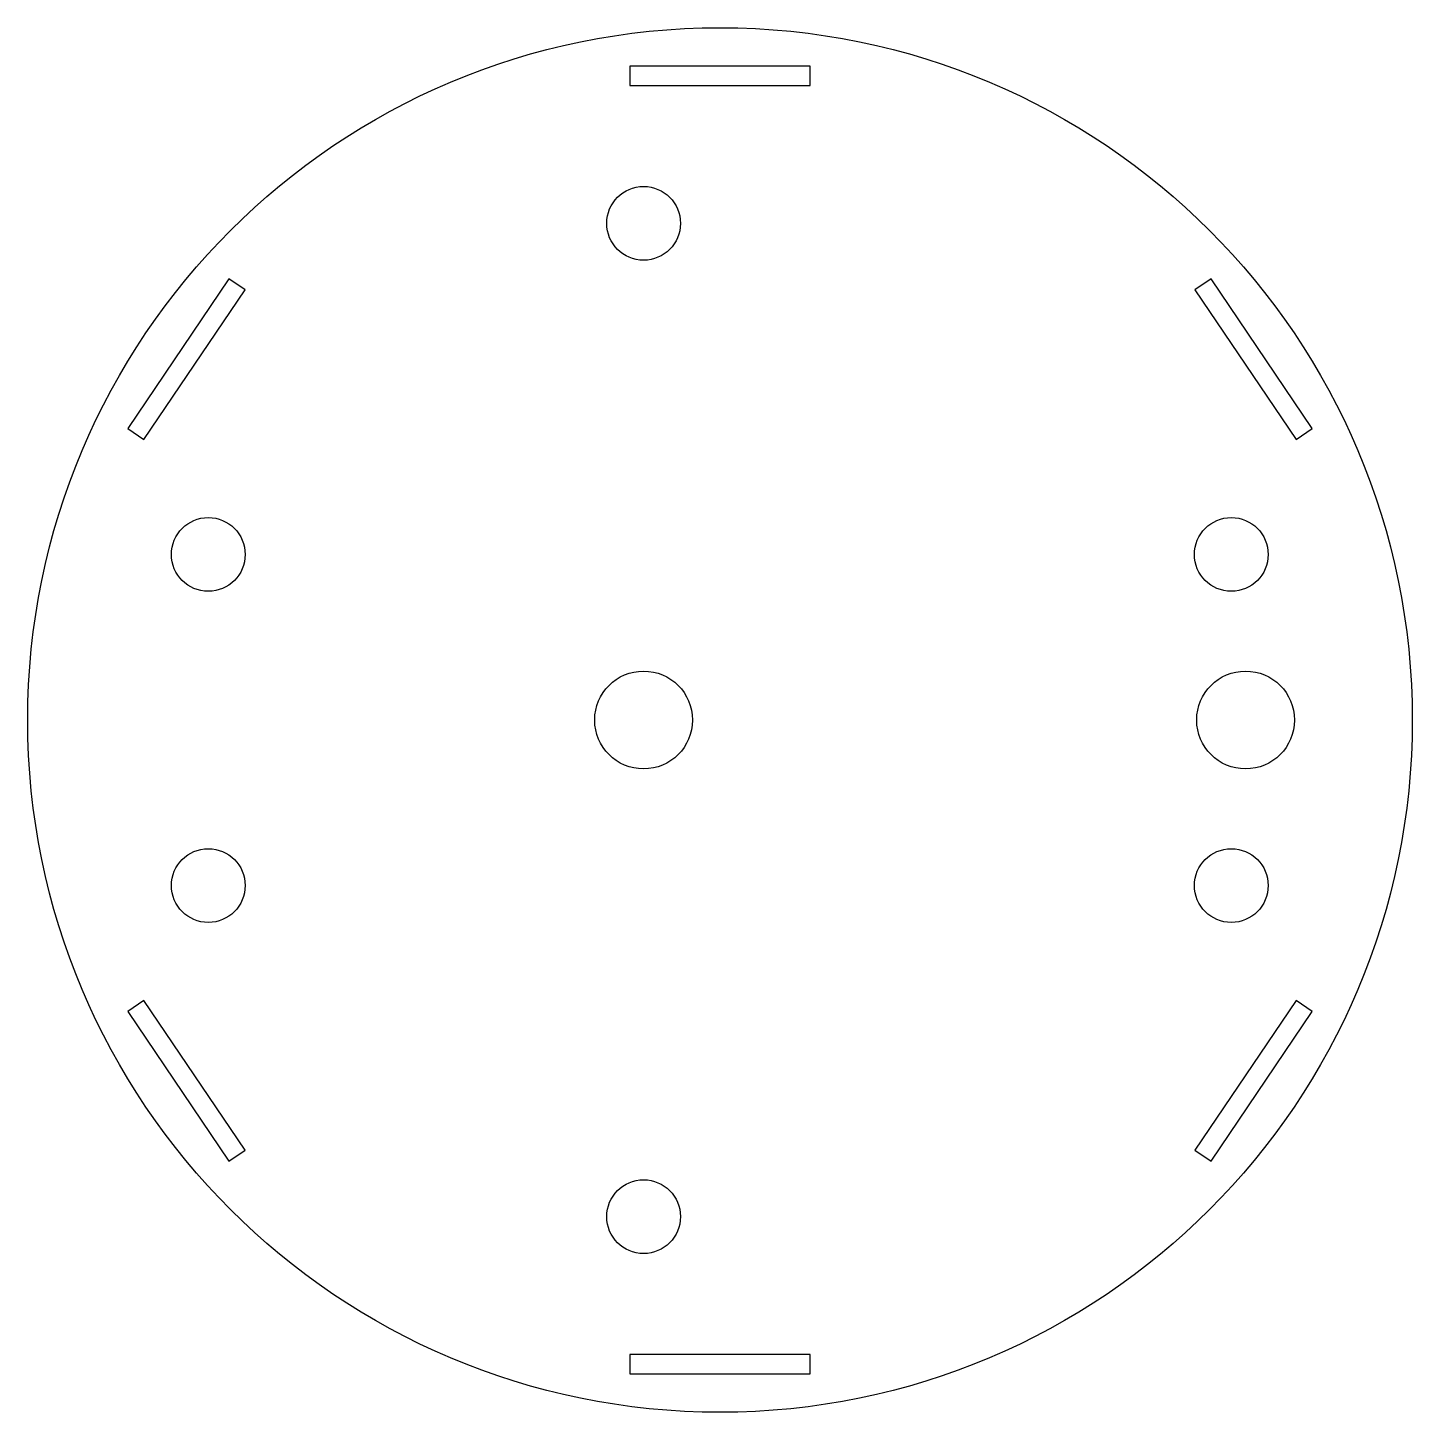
# Model space of a CAD drawing. Header units: millimetres. Extents: x -46 to 46, y -46 to 46.
import ezdxf

# ---------------------------------------------------------------- set-up
doc = ezdxf.new("R2010")
doc.units = ezdxf.units.MM

msp = doc.modelspace()

# ---------------------------------------------------------------- linework, layer by layer
at = {"color": 7, "linetype": 'Continuous', "lineweight": 25}
for p, q in [((6, 43.45), (-6, 43.45)), ((-6, 43.45), (-6, 42.15)), ((6, 42.15), (6, 43.45)), ((-6, 42.15), (6, 42.15)), ((-32.636, 29.305), (-39.357, 19.364)), ((-38.28, 18.636), (-31.559, 28.577)), ((-31.559, 28.577), (-32.636, 29.305)), ((32.636, 29.305), (31.559, 28.577)), ((31.559, 28.577), (38.28, 18.636)), ((39.357, 19.364), (32.636, 29.305)), ((-39.357, 19.364), (-38.28, 18.636)), ((38.28, 18.636), (39.357, 19.364)), ((-38.28, -18.636), (-39.357, -19.364)), ((-31.559, -28.577), (-38.28, -18.636)), ((38.28, -18.636), (31.559, -28.577)), ((39.357, -19.364), (38.28, -18.636)), ((-39.357, -19.364), (-32.636, -29.305)), ((32.636, -29.305), (39.357, -19.364)), ((-32.636, -29.305), (-31.559, -28.577)), ((31.559, -28.577), (32.636, -29.305)), ((6, -42.15), (-6, -42.15)), ((-6, -42.15), (-6, -43.45)), ((6, -43.45), (6, -42.15)), ((-6, -43.45), (6, -43.45))]:
    msp.add_line(p, q, dxfattribs=at)
for centre, radius in [((0, 0), 46), ((-5.077, 33), 2.45), ((-34, 11), 2.45), ((33.973, 11), 2.45), ((-5.077, 0), 3.25), ((34.923, 0), 3.25), ((-34, -11), 2.45), ((33.973, -11), 2.45), ((-5.077, -33), 2.45)]:
    msp.add_circle(centre, radius, dxfattribs=at)

doc.saveas('drawing.dxf')
